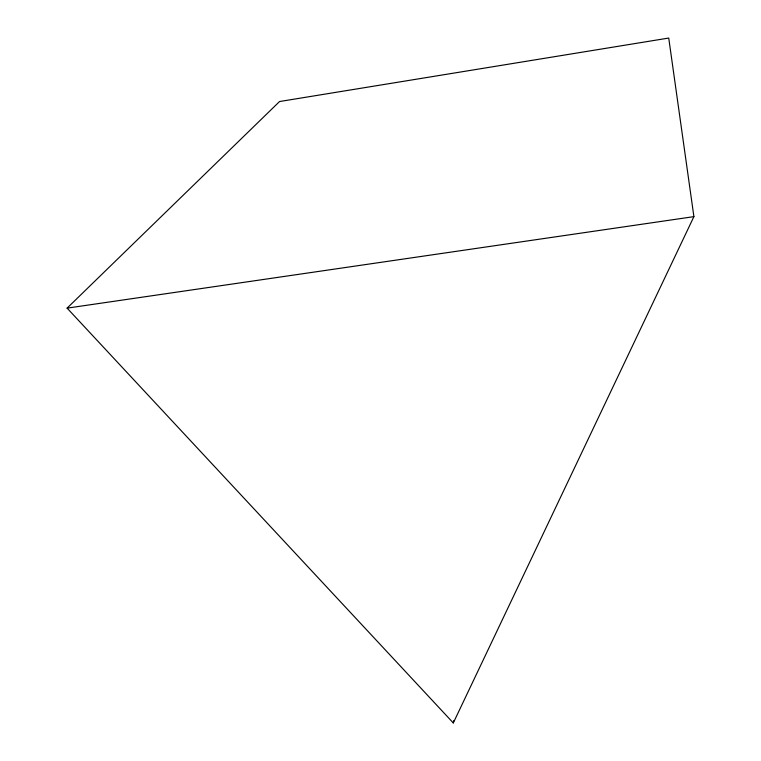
<?xml version="1.0" encoding="UTF-8"?>
<svg xmlns="http://www.w3.org/2000/svg" width="761" height="761" viewBox="0 0 761 761"><rect width="100%" height="100%" fill="white"/><g stroke="black" fill="none" stroke-linecap="round" stroke-linejoin="round"><path stroke-width="1.14" d="M453.299 722.95L693.899 216.638L668.738 38.05L279.553 101.527L67.101 308.138L453.299 722.95L453.727 720.619M67.101 308.138L693.899 216.638"/></g></svg>
